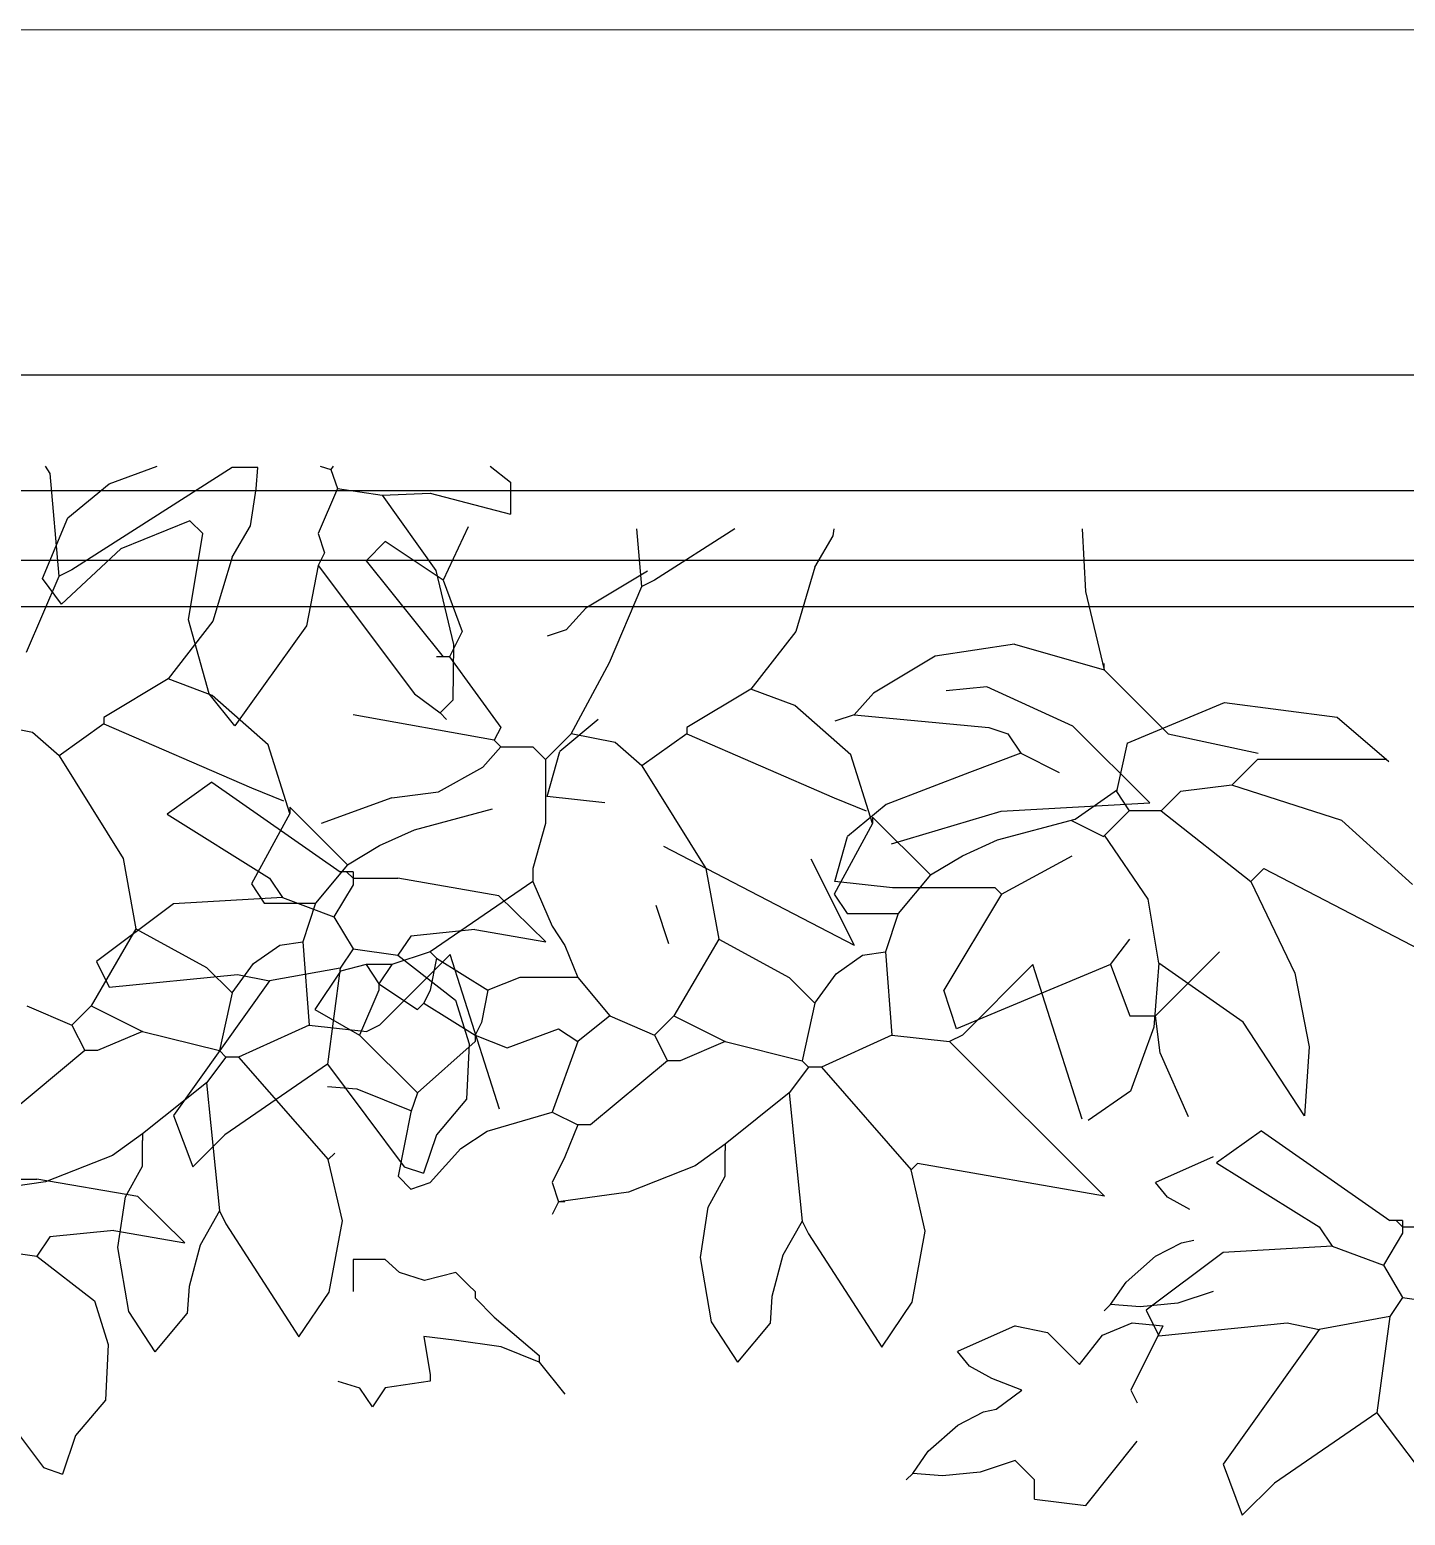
# Model space of a CAD drawing. Header units: millimetres. Extents: x 182 to 305, y 81 to 164.
# Drawn here: x 258.728 to 259.0248, y 109.4214 to 109.7421 of the extents above; entities that cross this region are included whole.
import ezdxf

# ---------------------------------------------------------------- set-up
doc = ezdxf.new("R2010")
doc.units = ezdxf.units.MM
doc.layers.add('86', color=7, linetype='Continuous')
doc.layers.add('LF', color=7, linetype='Continuous')
doc.layers.add('A-WALL', color=7, linetype='Continuous', lineweight=9)

msp = doc.modelspace()

# ---------------------------------------------------------------- linework, layer by layer
at = {"layer": '86', "color": 252}
for p, q in [((258.732394, 109.646372), (258.731403, 109.6479)), ((258.734304, 109.624144), (258.732394, 109.646372)), ((258.771663, 109.647663), (258.737073, 109.625526)), ((258.745106, 109.644076), (258.755491, 109.6479)), ((258.777201, 109.647663), (258.771663, 109.647663)), ((258.776876, 109.643044), (258.777201, 109.647663)), ((258.790628, 109.6479), (258.792996, 109.647223)), ((258.793448, 109.6479), (258.792996, 109.647223)), ((258.792996, 109.647223), (258.794383, 109.643072)), ((258.827316, 109.6479), (258.831745, 109.644454)), ((258.73621, 109.636753), (258.745106, 109.644076)), ((258.775605, 109.635055), (258.776876, 109.643044)), ((258.794383, 109.643072), (258.790231, 109.633386)), ((258.794383, 109.643072), (258.804068, 109.641689)), ((258.831745, 109.644454), (258.831745, 109.637538)), ((258.804069, 109.64169), (258.814371, 109.642078)), ((258.804069, 109.641689), (258.815641, 109.625436)), ((258.814371, 109.642078), (258.831745, 109.637538)), ((258.730725, 109.623697), (258.73621, 109.636753)), ((258.762554, 109.636152), (258.747648, 109.630096)), ((258.762554, 109.636151), (258.765323, 109.633386)), ((258.762264, 109.614784), (258.765323, 109.633386)), ((258.771666, 109.628295), (258.775605, 109.635055)), ((258.790231, 109.633386), (258.791614, 109.629235)), ((258.822574, 109.634863), (258.817172, 109.623336)), ((258.822574, 109.634863), (258.817172, 109.623336)), ((258.860069, 109.621954), (258.858999, 109.634407)), ((258.860069, 109.621954), (258.858999, 109.634407)), ((258.880137, 109.634407), (258.862838, 109.623336)), ((258.880137, 109.634407), (258.862838, 109.623336)), ((258.897431, 109.626105), (258.90137, 109.632865)), ((258.897431, 109.626105), (258.90137, 109.632865)), ((258.90137, 109.632865), (258.901615, 109.634407)), ((258.90137, 109.632865), (258.901615, 109.634407)), ((258.9551, 109.634407), (258.955817, 109.620883)), ((258.9551, 109.634407), (258.955817, 109.620883)), ((258.747648, 109.630096), (258.734876, 109.618163)), ((258.804718, 109.631639), (258.800566, 109.627488)), ((258.804718, 109.631639), (258.800566, 109.627488)), ((258.817172, 109.623336), (258.804718, 109.631639)), ((258.817172, 109.623336), (258.804718, 109.631639)), ((258.771666, 109.628295), (258.767515, 109.614454)), ((258.790231, 109.626465), (258.787682, 109.613453)), ((258.791614, 109.629235), (258.790231, 109.626466)), ((258.790231, 109.626466), (258.810988, 109.598788)), ((258.800566, 109.627488), (258.817172, 109.60673)), ((258.800566, 109.627488), (258.817172, 109.60673)), ((258.727311, 109.607761), (258.734304, 109.624144)), ((258.734876, 109.618163), (258.730725, 109.623697)), ((258.737073, 109.625526), (258.734304, 109.624144)), ((258.815641, 109.625436), (258.819454, 109.609459)), ((258.817172, 109.623336), (258.821323, 109.612264)), ((258.817172, 109.623336), (258.821323, 109.612264)), ((258.861305, 109.625239), (258.847961, 109.617251)), ((258.862838, 109.623336), (258.860069, 109.621954)), ((258.862838, 109.623336), (258.860069, 109.621954)), ((258.897431, 109.626105), (258.89328, 109.612264)), ((258.897431, 109.626105), (258.89328, 109.612264)), ((258.853076, 109.605571), (258.860069, 109.621954)), ((258.853076, 109.605571), (258.860069, 109.621954)), ((258.955817, 109.620883), (258.959841, 109.603961)), ((258.955817, 109.620883), (258.959841, 109.603961)), ((258.847961, 109.617251), (258.843769, 109.612613)), ((258.767515, 109.614454), (258.75783, 109.602)), ((258.766705, 109.598788), (258.762264, 109.614784)), ((258.787682, 109.613453), (258.772242, 109.59187)), ((258.821323, 109.612264), (258.818554, 109.60673)), ((258.821323, 109.612264), (258.818554, 109.60673)), ((258.843769, 109.612613), (258.839617, 109.61123)), ((258.89328, 109.612264), (258.883595, 109.59981)), ((258.89328, 109.612264), (258.883595, 109.59981)), ((258.819454, 109.609459), (258.819291, 109.597406)), ((258.923409, 109.606903), (258.910065, 109.598914)), ((258.923409, 109.606903), (258.910065, 109.598914)), ((258.940467, 109.609499), (258.923409, 109.606903)), ((258.940467, 109.609499), (258.923409, 109.606903)), ((258.940467, 109.609499), (258.959841, 109.603961)), ((258.940467, 109.609499), (258.959841, 109.603961)), ((258.817172, 109.60673), (258.81579, 109.60673)), ((258.817172, 109.60673), (258.81579, 109.60673)), ((258.818554, 109.60673), (258.817172, 109.60673)), ((258.818554, 109.60673), (258.817172, 109.60673)), ((258.818554, 109.60673), (258.829626, 109.591507)), ((258.818554, 109.60673), (258.829626, 109.591507)), ((258.844849, 109.590125), (258.853076, 109.605571)), ((258.844849, 109.590125), (258.853076, 109.605571)), ((258.959841, 109.603961), (258.959841, 109.605348)), ((258.959841, 109.603961), (258.959841, 109.605348)), ((258.959841, 109.603961), (258.973678, 109.590125)), ((258.959841, 109.603961), (258.973678, 109.590125)), ((258.75783, 109.602), (258.743993, 109.593697)), ((258.767344, 109.598441), (258.75783, 109.602)), ((258.772239, 109.591872), (258.766705, 109.598788)), ((258.779418, 109.58779), (258.767344, 109.598441)), ((258.810988, 109.598788), (258.816522, 109.594637)), ((258.819291, 109.597406), (258.816522, 109.594637)), ((258.883595, 109.59981), (258.869758, 109.591507)), ((258.883595, 109.59981), (258.869758, 109.591507)), ((258.893109, 109.596251), (258.883595, 109.59981)), ((258.893109, 109.596251), (258.883595, 109.59981)), ((258.910065, 109.598914), (258.905873, 109.594276)), ((258.910065, 109.598914), (258.905873, 109.594276)), ((258.934493, 109.600315), (258.925766, 109.59943)), ((258.934493, 109.600315), (258.925766, 109.59943)), ((258.953072, 109.591763), (258.934493, 109.600315)), ((258.953072, 109.591763), (258.934493, 109.600315)), ((258.828244, 109.588742), (258.797797, 109.594276)), ((258.828244, 109.588742), (258.797797, 109.594276)), ((258.816522, 109.594637), (258.817905, 109.593255)), ((258.905183, 109.5856), (258.893109, 109.596251)), ((258.905183, 109.5856), (258.893109, 109.596251)), ((258.905873, 109.594276), (258.901722, 109.592894)), ((258.905873, 109.594276), (258.901722, 109.592894)), ((258.905873, 109.594276), (258.934933, 109.591507)), ((258.905873, 109.594276), (258.934933, 109.591507)), ((258.964795, 109.588123), (258.985808, 109.596928)), ((258.964795, 109.588123), (258.985808, 109.596928)), ((258.985808, 109.596928), (259.010143, 109.593741)), ((258.985808, 109.596928), (259.010143, 109.593741)), ((258.728582, 109.590453), (258.719085, 109.592315)), ((258.743993, 109.592315), (258.734304, 109.585394)), ((258.743993, 109.593697), (258.743993, 109.592315)), ((258.743993, 109.592315), (258.775818, 109.578478)), ((258.829626, 109.591507), (258.828244, 109.588742)), ((258.829626, 109.591507), (258.828244, 109.588742)), ((258.850685, 109.593238), (258.842382, 109.586322)), ((258.869758, 109.591507), (258.869758, 109.590125)), ((258.869758, 109.591507), (258.869758, 109.590125)), ((258.934933, 109.591507), (258.939084, 109.590125)), ((258.934933, 109.591507), (258.939084, 109.590125)), ((258.969681, 109.575247), (258.953072, 109.591763)), ((258.969681, 109.575247), (258.953072, 109.591763)), ((259.010143, 109.593741), (259.021297, 109.584181)), ((259.010143, 109.593741), (259.021297, 109.584181)), ((258.734304, 109.585394), (258.728582, 109.590453)), ((258.784121, 109.57294), (258.779418, 109.58779)), ((258.828244, 109.588742), (258.829626, 109.587356)), ((258.828244, 109.588742), (258.829626, 109.587356)), ((258.844849, 109.590125), (258.839312, 109.584591)), ((258.844849, 109.590125), (258.839312, 109.584591)), ((258.854347, 109.588263), (258.844849, 109.590125)), ((258.854347, 109.588263), (258.844849, 109.590125)), ((258.860069, 109.583204), (258.854347, 109.588263)), ((258.860069, 109.583204), (258.854347, 109.588263)), ((258.869758, 109.590125), (258.860069, 109.583204)), ((258.869758, 109.590125), (258.860069, 109.583204)), ((258.869758, 109.590125), (258.901583, 109.576288)), ((258.869758, 109.590125), (258.901583, 109.576288)), ((258.939084, 109.590125), (258.941849, 109.585973)), ((258.939084, 109.590125), (258.941849, 109.585973)), ((258.964795, 109.588123), (258.962472, 109.577671)), ((258.964795, 109.588123), (258.962472, 109.577671)), ((258.973678, 109.590125), (258.993053, 109.585973)), ((258.973678, 109.590125), (258.993053, 109.585973)), ((258.734304, 109.585394), (258.748144, 109.563255)), ((258.825751, 109.582937), (258.829626, 109.587356)), ((258.825751, 109.582937), (258.829626, 109.587356)), ((258.829626, 109.587356), (258.836547, 109.587356)), ((258.829626, 109.587356), (258.836547, 109.587356)), ((258.836547, 109.587356), (258.839312, 109.584591)), ((258.836547, 109.587356), (258.839312, 109.584591)), ((258.839312, 109.584591), (258.839312, 109.57075)), ((258.839312, 109.584591), (258.839312, 109.57075)), ((258.839617, 109.576633), (258.842382, 109.586322)), ((258.909886, 109.57075), (258.905183, 109.5856)), ((258.909886, 109.57075), (258.905183, 109.5856)), ((258.941849, 109.585973), (258.930781, 109.581822)), ((258.941849, 109.585973), (258.930781, 109.581822)), ((258.941849, 109.585973), (258.950152, 109.581822)), ((258.941849, 109.585973), (258.950152, 109.581822)), ((258.992914, 109.584591), (258.98738, 109.579053)), ((258.992914, 109.584591), (258.98738, 109.579053)), ((259.020858, 109.584591), (258.992914, 109.584591)), ((259.020858, 109.584591), (258.992914, 109.584591)), ((258.81622, 109.577611), (258.825751, 109.582937)), ((258.81622, 109.577611), (258.825751, 109.582937)), ((258.860069, 109.583204), (258.873909, 109.561065)), ((258.860069, 109.583204), (258.873909, 109.561065)), ((258.930781, 109.581822), (258.912789, 109.574902)), ((258.930781, 109.581822), (258.912789, 109.574902)), ((258.767305, 109.579702), (258.757616, 109.572785)), ((258.767305, 109.579702), (258.794978, 109.560331)), ((258.775818, 109.578478), (258.782738, 109.575709)), ((258.953583, 109.571751), (258.962734, 109.578142)), ((258.953583, 109.571751), (258.962734, 109.578142)), ((258.98738, 109.579053), (258.976308, 109.577671)), ((258.98738, 109.579053), (258.976308, 109.577671)), ((259.011157, 109.571433), (258.98738, 109.579053)), ((259.011157, 109.571433), (258.98738, 109.579053)), ((258.8061, 109.576288), (258.790881, 109.57075)), ((258.8061, 109.576288), (258.790881, 109.57075)), ((258.8061, 109.576288), (258.81622, 109.577611)), ((258.8061, 109.576288), (258.81622, 109.577611)), ((258.852072, 109.57525), (258.839617, 109.576633)), ((258.901583, 109.576288), (258.908503, 109.573519)), ((258.901583, 109.576288), (258.908503, 109.573519)), ((258.912789, 109.574902), (258.904486, 109.567985)), ((258.912789, 109.574902), (258.904486, 109.567985)), ((258.937589, 109.573478), (258.969681, 109.575247)), ((258.937589, 109.573478), (258.969681, 109.575247)), ((258.962472, 109.577671), (258.965241, 109.573519)), ((258.962472, 109.577671), (258.965241, 109.573519)), ((258.976308, 109.577671), (258.972157, 109.573519)), ((258.976308, 109.577671), (258.972157, 109.573519)), ((258.757616, 109.572785), (258.779759, 109.558944)), ((258.784121, 109.57294), (258.775818, 109.557721)), ((258.784121, 109.574327), (258.784121, 109.57294)), ((258.784121, 109.574327), (258.796575, 109.561872)), ((258.811042, 109.569414), (258.827818, 109.573941)), ((258.909886, 109.572137), (258.909886, 109.57075)), ((258.909886, 109.572137), (258.92234, 109.559682)), ((258.909886, 109.572137), (258.909886, 109.57075)), ((258.909886, 109.572137), (258.92234, 109.559682)), ((258.913943, 109.5664), (258.937589, 109.573478)), ((258.913943, 109.5664), (258.937589, 109.573478)), ((258.936807, 109.567225), (258.953583, 109.571751)), ((258.936807, 109.567225), (258.953583, 109.571751)), ((258.959703, 109.567985), (258.965241, 109.573519)), ((258.959703, 109.567985), (258.965241, 109.573519)), ((258.972157, 109.573519), (258.965241, 109.573519)), ((258.972157, 109.573519), (258.965241, 109.573519)), ((258.972157, 109.573519), (258.991531, 109.558296)), ((258.972157, 109.573519), (258.991531, 109.558296)), ((258.803495, 109.566024), (258.811042, 109.569414)), ((258.839312, 109.57075), (258.836547, 109.561065)), ((258.839312, 109.57075), (258.836547, 109.561065)), ((258.909886, 109.57075), (258.901583, 109.555531)), ((258.909886, 109.57075), (258.901583, 109.555531)), ((258.952665, 109.571504), (258.959703, 109.567985)), ((258.952665, 109.571504), (258.959703, 109.567985)), ((259.026367, 109.557624), (259.011157, 109.571433)), ((259.026367, 109.557624), (259.011157, 109.571433)), ((258.796575, 109.561872), (258.803495, 109.566024)), ((258.864717, 109.565909), (258.905861, 109.544515)), ((258.864717, 109.565909), (258.905861, 109.544515)), ((258.901722, 109.558296), (258.904486, 109.567985)), ((258.901722, 109.558296), (258.904486, 109.567985)), ((258.92926, 109.563834), (258.936807, 109.567225)), ((258.92926, 109.563834), (258.936807, 109.567225)), ((258.969342, 109.554443), (258.959938, 109.56829)), ((258.969342, 109.554443), (258.959938, 109.56829)), ((258.748144, 109.563255), (258.750909, 109.548032)), ((258.896542, 109.56314), (258.905861, 109.544515)), ((258.896542, 109.56314), (258.905861, 109.544515)), ((258.92234, 109.559682), (258.92926, 109.563834)), ((258.92234, 109.559682), (258.92926, 109.563834)), ((258.937698, 109.555531), (258.952921, 109.563834)), ((258.937698, 109.555531), (258.952921, 109.563834)), ((258.779759, 109.558944), (258.782524, 109.554793)), ((258.796575, 109.561872), (258.789659, 109.553569)), ((258.796365, 109.560331), (258.794978, 109.560331)), ((258.797747, 109.560331), (258.796365, 109.560331)), ((258.796365, 109.560331), (258.797747, 109.558944)), ((258.797747, 109.560331), (258.797747, 109.558944)), ((258.797747, 109.558944), (258.807433, 109.558944)), ((258.797747, 109.558944), (258.797747, 109.557562)), ((258.829194, 109.5552), (258.807433, 109.558944)), ((258.836547, 109.561065), (258.836547, 109.558296)), ((258.836547, 109.561065), (258.836547, 109.558296)), ((258.873909, 109.561065), (258.876674, 109.545842)), ((258.873909, 109.561065), (258.876674, 109.545842)), ((258.92234, 109.559682), (258.915424, 109.55138)), ((258.92234, 109.559682), (258.915424, 109.55138)), ((258.991531, 109.558296), (258.9943, 109.561065)), ((258.991531, 109.558296), (258.9943, 109.561065)), ((258.9943, 109.561065), (259.035445, 109.539671)), ((258.9943, 109.561065), (259.035445, 109.539671)), ((258.775818, 109.557721), (258.778587, 109.553569)), ((258.797747, 109.557562), (258.793596, 109.550642)), ((258.836547, 109.558296), (258.814403, 109.543077)), ((258.836547, 109.558296), (258.814403, 109.543077)), ((258.836547, 109.558296), (258.840698, 109.548611)), ((258.836547, 109.558296), (258.840698, 109.548611)), ((258.914176, 109.556913), (258.901722, 109.558296)), ((258.914176, 109.556913), (258.901722, 109.558296)), ((258.936315, 109.556913), (258.914176, 109.556913)), ((258.936315, 109.556913), (258.914176, 109.556913)), ((258.937698, 109.555531), (258.936315, 109.556913)), ((258.937698, 109.555531), (258.936315, 109.556913)), ((258.991531, 109.558296), (259.001018, 109.538503)), ((258.991531, 109.558296), (259.001018, 109.538503)), ((258.759002, 109.553411), (258.742397, 109.540956)), ((258.782524, 109.554793), (258.759002, 109.553411)), ((258.778587, 109.553569), (258.789659, 109.553569)), ((258.782524, 109.554793), (258.793596, 109.550642)), ((258.789659, 109.553569), (258.78689, 109.545267)), ((258.839361, 109.545215), (258.829194, 109.5552)), ((258.865908, 109.544808), (258.863139, 109.553111)), ((258.901583, 109.555531), (258.904352, 109.55138)), ((258.901583, 109.555531), (258.904352, 109.55138)), ((258.937698, 109.555531), (258.925243, 109.534774)), ((258.937698, 109.555531), (258.925243, 109.534774)), ((258.971612, 109.540628), (258.969342, 109.554443)), ((258.971612, 109.540628), (258.969342, 109.554443)), ((258.793596, 109.550642), (258.797747, 109.543725)), ((258.904352, 109.55138), (258.915424, 109.55138)), ((258.904352, 109.55138), (258.915424, 109.55138)), ((258.915424, 109.55138), (258.912655, 109.543077)), ((258.915424, 109.55138), (258.912655, 109.543077)), ((258.750909, 109.548032), (258.741224, 109.531426)), ((258.750909, 109.548032), (258.766133, 109.539729)), ((258.810202, 109.54649), (258.807433, 109.542339)), ((258.824038, 109.547877), (258.810202, 109.54649)), ((258.824038, 109.547877), (258.839361, 109.545215)), ((258.840698, 109.548611), (258.843463, 109.544459)), ((258.840698, 109.548611), (258.843463, 109.544459)), ((258.77624, 109.540524), (258.78196, 109.544519)), ((258.78196, 109.544519), (258.78689, 109.545267)), ((258.78689, 109.545267), (258.788272, 109.527274)), ((258.797747, 109.543725), (258.794978, 109.539574)), ((258.797747, 109.543725), (258.807433, 109.542339)), ((258.814403, 109.543077), (258.8061, 109.540308)), ((258.814403, 109.543077), (258.8061, 109.540308)), ((258.814403, 109.543077), (258.81579, 109.54169)), ((258.814403, 109.543077), (258.81579, 109.54169)), ((258.843463, 109.544459), (258.846232, 109.537539)), ((258.843463, 109.544459), (258.846232, 109.537539)), ((258.876674, 109.545842), (258.866989, 109.529236)), ((258.876674, 109.545842), (258.866989, 109.529236)), ((258.876674, 109.545842), (258.891898, 109.537539)), ((258.876674, 109.545842), (258.891898, 109.537539)), ((258.907725, 109.542329), (258.912655, 109.543077)), ((258.907725, 109.542329), (258.912655, 109.543077)), ((258.912655, 109.543077), (258.914037, 109.525085)), ((258.912655, 109.543077), (258.914037, 109.525085)), ((258.961224, 109.540308), (258.965375, 109.545842)), ((258.961224, 109.540308), (258.965375, 109.545842)), ((258.98475, 109.543077), (258.970909, 109.529236)), ((258.98475, 109.543077), (258.970909, 109.529236)), ((258.742397, 109.540956), (258.745162, 109.535423)), ((258.766133, 109.539729), (258.771666, 109.534195)), ((258.771666, 109.534195), (258.77624, 109.540524)), ((258.794978, 109.539574), (258.779759, 109.536805)), ((258.794978, 109.539574), (258.792214, 109.518817)), ((258.800566, 109.540308), (258.795033, 109.538925)), ((258.800566, 109.540308), (258.795033, 109.538925)), ((258.8061, 109.540308), (258.800566, 109.540308)), ((258.800566, 109.540308), (258.803335, 109.536156)), ((258.8061, 109.540308), (258.800566, 109.540308)), ((258.800566, 109.540308), (258.803335, 109.536156)), ((258.8061, 109.540308), (258.803335, 109.536156)), ((258.8061, 109.540308), (258.803335, 109.536156)), ((258.818718, 109.542498), (258.803495, 109.527274)), ((258.807433, 109.542339), (258.819887, 109.532654)), ((258.81579, 109.54169), (258.814403, 109.534774)), ((258.81579, 109.54169), (258.814403, 109.534774)), ((258.81579, 109.54169), (258.826857, 109.534774)), ((258.81579, 109.54169), (258.826857, 109.534774)), ((258.829333, 109.509135), (258.818718, 109.542498)), ((258.902005, 109.538335), (258.907725, 109.542329)), ((258.902005, 109.538335), (258.907725, 109.542329)), ((258.961224, 109.540308), (258.928012, 109.526471)), ((258.961224, 109.540308), (258.928012, 109.526471)), ((258.944483, 109.540308), (258.92926, 109.525085)), ((258.944483, 109.540308), (258.92926, 109.525085)), ((258.955098, 109.506945), (258.944483, 109.540308)), ((258.955098, 109.506945), (258.944483, 109.540308)), ((258.961224, 109.540308), (258.965375, 109.529236)), ((258.961224, 109.540308), (258.965375, 109.529236)), ((258.971612, 109.540628), (258.970598, 109.526818)), ((258.971612, 109.540628), (258.970598, 109.526818)), ((258.989864, 109.527881), (258.971612, 109.540628)), ((258.989864, 109.527881), (258.971612, 109.540628)), ((258.745162, 109.535423), (258.772839, 109.538187)), ((258.779759, 109.536805), (258.759002, 109.507745)), ((258.772839, 109.538187), (258.779759, 109.536805)), ((258.795033, 109.538925), (258.789495, 109.530622)), ((258.795033, 109.538925), (258.789495, 109.530622)), ((258.833778, 109.537539), (258.826857, 109.534774)), ((258.833778, 109.537539), (258.826857, 109.534774)), ((258.846232, 109.537539), (258.833778, 109.537539)), ((258.846232, 109.537539), (258.833778, 109.537539)), ((258.846232, 109.537539), (258.853152, 109.529236)), ((258.846232, 109.537539), (258.853152, 109.529236)), ((258.891898, 109.537539), (258.897431, 109.532005)), ((258.891898, 109.537539), (258.897431, 109.532005)), ((258.897431, 109.532005), (258.902005, 109.538335)), ((258.897431, 109.532005), (258.902005, 109.538335)), ((259.001018, 109.538503), (259.00406, 109.522569)), ((259.001018, 109.538503), (259.00406, 109.522569)), ((258.771666, 109.534195), (258.768902, 109.521741)), ((258.803335, 109.534774), (258.799184, 109.525085)), ((258.803335, 109.534774), (258.799184, 109.525085)), ((258.803335, 109.536156), (258.803335, 109.534774)), ((258.803335, 109.536156), (258.811638, 109.530622)), ((258.803335, 109.536156), (258.803335, 109.534774)), ((258.803335, 109.536156), (258.811638, 109.530622)), ((258.814403, 109.534774), (258.813021, 109.532005)), ((258.814403, 109.534774), (258.813021, 109.532005)), ((258.826857, 109.534774), (258.825475, 109.527854)), ((258.826857, 109.534774), (258.825475, 109.527854)), ((258.928012, 109.526471), (258.925243, 109.534774)), ((258.928012, 109.526471), (258.925243, 109.534774)), ((258.727387, 109.531426), (258.737073, 109.527274)), ((258.741224, 109.531426), (258.737073, 109.527274)), ((258.741224, 109.531426), (258.752296, 109.525892)), ((258.789495, 109.530622), (258.799184, 109.525085)), ((258.789495, 109.530622), (258.799184, 109.525085)), ((258.811638, 109.530622), (258.813021, 109.532005)), ((258.811638, 109.530622), (258.813021, 109.532005)), ((258.813021, 109.532005), (258.824092, 109.525085)), ((258.813021, 109.532005), (258.824092, 109.525085)), ((258.819887, 109.532654), (258.822839, 109.523246)), ((258.897431, 109.532005), (258.894667, 109.519551)), ((258.897431, 109.532005), (258.894667, 109.519551)), ((258.737073, 109.527274), (258.739842, 109.521741)), ((258.788272, 109.527274), (258.773053, 109.520358)), ((258.788272, 109.527274), (258.800726, 109.525892)), ((258.803495, 109.527274), (258.800726, 109.525892)), ((258.825475, 109.527854), (258.824092, 109.525085)), ((258.825475, 109.527854), (258.824092, 109.525085)), ((258.853152, 109.529236), (258.846232, 109.523702)), ((258.853152, 109.529236), (258.846232, 109.523702)), ((258.853152, 109.529236), (258.862838, 109.525085)), ((258.853152, 109.529236), (258.862838, 109.525085)), ((258.866989, 109.529236), (258.862838, 109.525085)), ((258.866989, 109.529236), (258.862838, 109.525085)), ((258.866989, 109.529236), (258.878061, 109.523702)), ((258.866989, 109.529236), (258.878061, 109.523702)), ((258.965375, 109.529236), (258.970909, 109.529236)), ((258.965375, 109.529236), (258.970909, 109.529236)), ((258.970598, 109.526818), (258.965528, 109.513009)), ((258.970598, 109.526818), (258.965528, 109.513009)), ((258.971958, 109.521292), (258.970909, 109.529236)), ((258.971958, 109.521292), (258.970909, 109.529236)), ((259.003046, 109.507698), (258.989864, 109.527881)), ((259.003046, 109.507698), (258.989864, 109.527881)), ((258.752296, 109.525892), (258.742607, 109.521741)), ((258.752296, 109.525892), (258.768902, 109.521741)), ((258.799184, 109.525085), (258.811638, 109.51263)), ((258.799184, 109.525085), (258.811638, 109.51263)), ((258.824092, 109.523702), (258.811638, 109.51263)), ((258.824092, 109.523702), (258.811638, 109.51263)), ((258.824092, 109.525085), (258.824092, 109.523702)), ((258.824092, 109.525085), (258.831009, 109.52232)), ((258.824092, 109.525085), (258.824092, 109.523702)), ((258.824092, 109.525085), (258.831009, 109.52232)), ((258.831009, 109.52232), (258.842081, 109.526471)), ((258.831009, 109.52232), (258.842081, 109.526471)), ((258.846232, 109.523702), (258.840698, 109.508479)), ((258.846232, 109.523702), (258.840698, 109.508479)), ((258.842081, 109.526471), (258.846232, 109.523702)), ((258.842081, 109.526471), (258.846232, 109.523702)), ((258.862838, 109.525085), (258.865607, 109.519551)), ((258.862838, 109.525085), (258.865607, 109.519551)), ((258.878061, 109.523702), (258.868371, 109.519551)), ((258.878061, 109.523702), (258.868371, 109.519551)), ((258.878061, 109.523702), (258.894667, 109.519551)), ((258.878061, 109.523702), (258.894667, 109.519551)), ((258.914037, 109.525085), (258.898818, 109.518168)), ((258.914037, 109.525085), (258.898818, 109.518168)), ((258.914037, 109.525085), (258.926491, 109.523702)), ((258.914037, 109.525085), (258.926491, 109.523702)), ((258.92926, 109.525085), (258.926491, 109.523702)), ((258.92926, 109.525085), (258.926491, 109.523702)), ((258.926491, 109.523702), (258.959899, 109.490294)), ((258.926491, 109.523702), (258.959899, 109.490294)), ((258.739842, 109.521741), (258.723236, 109.507904)), ((258.742607, 109.521741), (258.739842, 109.521741)), ((258.770284, 109.520358), (258.766133, 109.51482)), ((258.768902, 109.521741), (258.770284, 109.520358)), ((258.773053, 109.520358), (258.770284, 109.520358)), ((258.773053, 109.520358), (258.792423, 109.498214)), ((258.822839, 109.523246), (258.822204, 109.511263)), ((258.978058, 109.507446), (258.971958, 109.521292)), ((258.978058, 109.507446), (258.971958, 109.521292)), ((259.00406, 109.522569), (259.003046, 109.507698)), ((259.00406, 109.522569), (259.003046, 109.507698)), ((258.792214, 109.518817), (258.77007, 109.503594)), ((258.792214, 109.518817), (258.808819, 109.496673)), ((258.865607, 109.519551), (258.849001, 109.505714)), ((258.865607, 109.519551), (258.849001, 109.505714)), ((258.868371, 109.519551), (258.865607, 109.519551)), ((258.868371, 109.519551), (258.865607, 109.519551)), ((258.896049, 109.518168), (258.891898, 109.51263)), ((258.896049, 109.518168), (258.891898, 109.51263)), ((258.894667, 109.519551), (258.896049, 109.518168)), ((258.894667, 109.519551), (258.896049, 109.518168)), ((258.898818, 109.518168), (258.896049, 109.518168)), ((258.898818, 109.518168), (258.896049, 109.518168)), ((258.898818, 109.518168), (258.918188, 109.496025)), ((258.898818, 109.518168), (258.918188, 109.496025)), ((258.766133, 109.51482), (258.752296, 109.503752)), ((258.766133, 109.51482), (258.768902, 109.487147)), ((258.792264, 109.514017), (258.798539, 109.513488)), ((258.792264, 109.514017), (258.798539, 109.513488)), ((258.798539, 109.513488), (258.810359, 109.508783)), ((258.798539, 109.513488), (258.810359, 109.508783)), ((258.811638, 109.51263), (258.810252, 109.508479)), ((258.811638, 109.51263), (258.810252, 109.508479)), ((258.822204, 109.511263), (258.815736, 109.503594)), ((258.891898, 109.51263), (258.878061, 109.501563)), ((258.891898, 109.51263), (258.878061, 109.501563)), ((258.891898, 109.51263), (258.894667, 109.484957)), ((258.891898, 109.51263), (258.894667, 109.484957)), ((258.965528, 109.513009), (258.956402, 109.506635)), ((258.965528, 109.513009), (258.956402, 109.506635)), ((258.759002, 109.507745), (258.763154, 109.496673)), ((258.810252, 109.508479), (258.807487, 109.494642)), ((258.810252, 109.508479), (258.807487, 109.494642)), ((258.82667, 109.504325), (258.840698, 109.508479)), ((258.82667, 109.504325), (258.840698, 109.508479)), ((258.840698, 109.508479), (258.846232, 109.505714)), ((258.840698, 109.508479), (258.846232, 109.505714)), ((258.820997, 109.50061), (258.82667, 109.504325)), ((258.820997, 109.50061), (258.82667, 109.504325)), ((258.846232, 109.505714), (258.843463, 109.498794)), ((258.846232, 109.505714), (258.843463, 109.498794)), ((258.849001, 109.505714), (258.846232, 109.505714)), ((258.849001, 109.505714), (258.846232, 109.505714)), ((258.993802, 109.504463), (258.984113, 109.497547)), ((258.993802, 109.504463), (258.984113, 109.497547)), ((258.993802, 109.504463), (259.021476, 109.485093)), ((258.993802, 109.504463), (259.021476, 109.485093)), ((258.752296, 109.503752), (258.74582, 109.499086)), ((258.752296, 109.503752), (258.752296, 109.502366)), ((258.752296, 109.496832), (258.752296, 109.502366)), ((258.77007, 109.503594), (258.763154, 109.496673)), ((258.815736, 109.503594), (258.812971, 109.495291)), ((258.878061, 109.501563), (258.871585, 109.496896)), ((258.878061, 109.501563), (258.871585, 109.496896)), ((258.878061, 109.501563), (258.878061, 109.500176)), ((258.878061, 109.501563), (258.878061, 109.500176)), ((258.74582, 109.499086), (258.7314, 109.49339)), ((258.79381, 109.499601), (258.792423, 109.498214)), ((258.795463, 109.484969), (258.792423, 109.498214)), ((258.814403, 109.49326), (258.820997, 109.50061)), ((258.814403, 109.49326), (258.820997, 109.50061)), ((258.843463, 109.498794), (258.840698, 109.49326)), ((258.843463, 109.498794), (258.840698, 109.49326)), ((258.878061, 109.494642), (258.878061, 109.500176)), ((258.878061, 109.494642), (258.878061, 109.500176)), ((258.983363, 109.498794), (258.970909, 109.49326)), ((258.983363, 109.498794), (258.970909, 109.49326)), ((258.748657, 109.49017), (258.752296, 109.496832)), ((258.807487, 109.494642), (258.810252, 109.491873)), ((258.807487, 109.494642), (258.810252, 109.491873)), ((258.808819, 109.496673), (258.812971, 109.495291)), ((258.871585, 109.496896), (258.857165, 109.4912)), ((258.871585, 109.496896), (258.857165, 109.4912)), ((258.874422, 109.48798), (258.878061, 109.494642)), ((258.874422, 109.48798), (258.878061, 109.494642)), ((258.919575, 109.497411), (258.918188, 109.496025)), ((258.919575, 109.497411), (258.918188, 109.496025)), ((258.921228, 109.48278), (258.918188, 109.496025)), ((258.921228, 109.48278), (258.918188, 109.496025)), ((258.959899, 109.490294), (258.919575, 109.497411)), ((258.959899, 109.490294), (258.919575, 109.497411)), ((258.984113, 109.497547), (259.006257, 109.483706)), ((258.984113, 109.497547), (259.006257, 109.483706)), ((258.7314, 109.49339), (258.716316, 109.491298)), ((258.719853, 109.493992), (258.729538, 109.493992)), ((258.751299, 109.490248), (258.729538, 109.493992)), ((258.810252, 109.491873), (258.814403, 109.49326)), ((258.810252, 109.491873), (258.814403, 109.49326)), ((258.840698, 109.49326), (258.842081, 109.489108)), ((258.840698, 109.49326), (258.842081, 109.489108)), ((258.973483, 109.490137), (258.970909, 109.49326)), ((258.973483, 109.490137), (258.970909, 109.49326)), ((258.747002, 109.479273), (258.748657, 109.49017)), ((258.761467, 109.480263), (258.751299, 109.490248)), ((258.842081, 109.489108), (258.840698, 109.486339)), ((258.842081, 109.489108), (258.840698, 109.486339)), ((258.857165, 109.4912), (258.842081, 109.489108)), ((258.857165, 109.4912), (258.842081, 109.489108)), ((258.843463, 109.489108), (258.842081, 109.489108)), ((258.843463, 109.489108), (258.842081, 109.489108)), ((258.978312, 109.487474), (258.973483, 109.490137)), ((258.978312, 109.487474), (258.973483, 109.490137)), ((258.768902, 109.487147), (258.764732, 109.479769)), ((258.768902, 109.487147), (258.770284, 109.484378)), ((258.872767, 109.477084), (258.874422, 109.48798)), ((258.872767, 109.477084), (258.874422, 109.48798)), ((259.022862, 109.485093), (259.021476, 109.485093)), ((259.022862, 109.485093), (259.021476, 109.485093)), ((259.024245, 109.485093), (259.022862, 109.485093)), ((259.022862, 109.485093), (259.024245, 109.483706)), ((259.024245, 109.485093), (259.022862, 109.485093)), ((259.022862, 109.485093), (259.024245, 109.483706)), ((259.024245, 109.485093), (259.024245, 109.483706)), ((259.024245, 109.485093), (259.024245, 109.483706)), ((258.746144, 109.482925), (258.732307, 109.481538)), ((258.746144, 109.482925), (258.761467, 109.480263)), ((258.770284, 109.484378), (258.786092, 109.459948)), ((258.792626, 109.469615), (258.795463, 109.484969)), ((258.894667, 109.484957), (258.890497, 109.477579)), ((258.894667, 109.484957), (258.890497, 109.477579)), ((258.894667, 109.484957), (258.896049, 109.482188)), ((258.894667, 109.484957), (258.896049, 109.482188)), ((258.896049, 109.482188), (258.911857, 109.457758)), ((258.896049, 109.482188), (258.911857, 109.457758)), ((258.918391, 109.467425), (258.921228, 109.48278)), ((258.918391, 109.467425), (258.921228, 109.48278)), ((259.006257, 109.483706), (259.009022, 109.479555)), ((259.006257, 109.483706), (259.009022, 109.479555)), ((259.024245, 109.482324), (259.020093, 109.475403)), ((259.024245, 109.482324), (259.020093, 109.475403)), ((259.024245, 109.483706), (259.03393, 109.483706)), ((259.024245, 109.483706), (259.024245, 109.482324)), ((259.024245, 109.483706), (259.03393, 109.483706)), ((259.024245, 109.483706), (259.024245, 109.482324)), ((258.719853, 109.478773), (258.729538, 109.477387)), ((258.732307, 109.481538), (258.729538, 109.477387)), ((258.749366, 109.465405), (258.747002, 109.479273)), ((258.764732, 109.479769), (258.762368, 109.470853)), ((258.970941, 109.477355), (258.976533, 109.480285)), ((258.970941, 109.477355), (258.976533, 109.480285)), ((258.976533, 109.480285), (258.979212, 109.480806)), ((258.976533, 109.480285), (258.979212, 109.480806)), ((259.009022, 109.479555), (258.9855, 109.478172)), ((259.009022, 109.479555), (258.9855, 109.478172)), ((259.009022, 109.479555), (259.020093, 109.475403)), ((259.009022, 109.479555), (259.020093, 109.475403)), ((258.729538, 109.477387), (258.741992, 109.467701)), ((258.804718, 109.476654), (258.797797, 109.476654)), ((258.797797, 109.476654), (258.797797, 109.469734)), ((258.804718, 109.476654), (258.797797, 109.476654)), ((258.797797, 109.476654), (258.797797, 109.469734)), ((258.807758, 109.473864), (258.804718, 109.476654)), ((258.807758, 109.473864), (258.804718, 109.476654)), ((258.875131, 109.463215), (258.872767, 109.477084)), ((258.875131, 109.463215), (258.872767, 109.477084)), ((258.890497, 109.477579), (258.888133, 109.468663)), ((258.890497, 109.477579), (258.888133, 109.468663)), ((258.964586, 109.471763), (258.970941, 109.477355)), ((258.964586, 109.471763), (258.970941, 109.477355)), ((258.9855, 109.478172), (258.968894, 109.465718)), ((258.9855, 109.478172), (258.968894, 109.465718)), ((259.020093, 109.475403), (259.024245, 109.468487)), ((259.020093, 109.475403), (259.024245, 109.468487)), ((258.813196, 109.472131), (258.807758, 109.473864)), ((258.813196, 109.472131), (258.807758, 109.473864)), ((258.819941, 109.473885), (258.813196, 109.472131)), ((258.819941, 109.473885), (258.813196, 109.472131)), ((258.822706, 109.471116), (258.819941, 109.473885)), ((258.822706, 109.471116), (258.819941, 109.473885)), ((258.762368, 109.470853), (258.761981, 109.465003)), ((258.786092, 109.459948), (258.792626, 109.469615)), ((258.822706, 109.471116), (258.824092, 109.469734)), ((258.822706, 109.471116), (258.824092, 109.469734)), ((258.824092, 109.469734), (258.824092, 109.468351)), ((258.824092, 109.469734), (258.824092, 109.468351)), ((258.961223, 109.466965), (258.964586, 109.471763)), ((258.961223, 109.466965), (258.964586, 109.471763)), ((258.983363, 109.469734), (258.97577, 109.467237)), ((258.983363, 109.469734), (258.97577, 109.467237)), ((258.741992, 109.467701), (258.744945, 109.458294)), ((258.824092, 109.468351), (258.828244, 109.4642)), ((258.824092, 109.468351), (258.828244, 109.4642)), ((258.888133, 109.468663), (258.887746, 109.462813)), ((258.888133, 109.468663), (258.887746, 109.462813)), ((258.911857, 109.457758), (258.918391, 109.467425)), ((258.911857, 109.457758), (258.918391, 109.467425)), ((258.961224, 109.466965), (258.959841, 109.465582)), ((258.961224, 109.466965), (258.959841, 109.465582)), ((258.967636, 109.466438), (258.961223, 109.466965)), ((258.967636, 109.466438), (258.961223, 109.466965)), ((258.97577, 109.467237), (258.967636, 109.466438)), ((258.97577, 109.467237), (258.967636, 109.466438)), ((259.024245, 109.468487), (259.021476, 109.464336)), ((259.024245, 109.468487), (259.021476, 109.464336)), ((259.024245, 109.468487), (259.03393, 109.467101)), ((259.024245, 109.468487), (259.03393, 109.467101)), ((258.755062, 109.456701), (258.749366, 109.465405)), ((258.755062, 109.456701), (258.761981, 109.465003)), ((258.828244, 109.4642), (258.837929, 109.455897)), ((258.828244, 109.4642), (258.837929, 109.455897)), ((258.880827, 109.454512), (258.875131, 109.463215)), ((258.880827, 109.454512), (258.875131, 109.463215)), ((258.880827, 109.454512), (258.887746, 109.462813)), ((258.880827, 109.454512), (258.887746, 109.462813)), ((258.959505, 109.460314), (258.965859, 109.462977)), ((258.959505, 109.460314), (258.965859, 109.462977)), ((258.965859, 109.462977), (258.972492, 109.462313)), ((258.965859, 109.462977), (258.972492, 109.462313)), ((258.968894, 109.465718), (258.971659, 109.460184)), ((258.968894, 109.465718), (258.971659, 109.460184)), ((258.971659, 109.460184), (258.999336, 109.462949)), ((258.971659, 109.460184), (258.999336, 109.462949)), ((258.999336, 109.462949), (259.006257, 109.461567)), ((258.999336, 109.462949), (259.006257, 109.461567)), ((259.021476, 109.464336), (259.006257, 109.461567)), ((259.021476, 109.464336), (259.006257, 109.461567)), ((259.021476, 109.464336), (259.018711, 109.443579)), ((259.021476, 109.464336), (259.018711, 109.443579)), ((258.813021, 109.460049), (258.814403, 109.451746)), ((258.819578, 109.459253), (258.813021, 109.460049)), ((258.813021, 109.460049), (258.814403, 109.451746)), ((258.819578, 109.459253), (258.813021, 109.460049)), ((258.940663, 109.462313), (258.928209, 109.456779)), ((258.940663, 109.462313), (258.928209, 109.456779)), ((258.940663, 109.462313), (258.947583, 109.460931)), ((258.940663, 109.462313), (258.947583, 109.460931)), ((258.947583, 109.460931), (258.954504, 109.45401)), ((258.947583, 109.460931), (258.954504, 109.45401)), ((258.954504, 109.45401), (258.959505, 109.460314)), ((258.954504, 109.45401), (258.959505, 109.460314)), ((258.972492, 109.462313), (258.965571, 109.448477)), ((258.972492, 109.462313), (258.965571, 109.448477)), ((259.006257, 109.461567), (258.9855, 109.432507)), ((259.006257, 109.461567), (258.9855, 109.432507)), ((258.744945, 109.458294), (258.744309, 109.446311)), ((258.829743, 109.457767), (258.819578, 109.459253)), ((258.829743, 109.457767), (258.819578, 109.459253)), ((258.837929, 109.454511), (258.829743, 109.457767)), ((258.837929, 109.454511), (258.829743, 109.457767)), ((258.930782, 109.453657), (258.928209, 109.456779)), ((258.930782, 109.453657), (258.928209, 109.456779)), ((258.714319, 109.453865), (258.730925, 109.431721)), ((258.837929, 109.455897), (258.837929, 109.454511)), ((258.837929, 109.455897), (258.837929, 109.454511)), ((258.837929, 109.454511), (258.843463, 109.447594)), ((258.837929, 109.454511), (258.843463, 109.447594)), ((258.935612, 109.450994), (258.930782, 109.453657)), ((258.935612, 109.450994), (258.930782, 109.453657)), ((258.799248, 109.448851), (258.79452, 109.450337)), ((258.799248, 109.448851), (258.79452, 109.450337)), ((258.814403, 109.450359), (258.804718, 109.448977)), ((258.814403, 109.450359), (258.804718, 109.448977)), ((258.814403, 109.451746), (258.814403, 109.450359)), ((258.814403, 109.451746), (258.814403, 109.450359)), ((258.942049, 109.448477), (258.935612, 109.450994)), ((258.942049, 109.448477), (258.935612, 109.450994)), ((258.801949, 109.444825), (258.799248, 109.448851)), ((258.801949, 109.444825), (258.799248, 109.448851)), ((258.804718, 109.448977), (258.801949, 109.444825)), ((258.804718, 109.448977), (258.801949, 109.444825)), ((258.936511, 109.444325), (258.942049, 109.448477)), ((258.936511, 109.444325), (258.942049, 109.448477)), ((258.965571, 109.448477), (258.966958, 109.445708)), ((258.965571, 109.448477), (258.966958, 109.445708)), ((258.744309, 109.446311), (258.737841, 109.438642)), ((258.92824, 109.440875), (258.933832, 109.443804)), ((258.92824, 109.440875), (258.933832, 109.443804)), ((258.933832, 109.443804), (258.936511, 109.444325)), ((258.933832, 109.443804), (258.936511, 109.444325)), ((259.018711, 109.443579), (258.996567, 109.428356)), ((259.018711, 109.443579), (258.996567, 109.428356)), ((259.018711, 109.443579), (259.035316, 109.421435)), ((259.018711, 109.443579), (259.035316, 109.421435)), ((258.921886, 109.435283), (258.92824, 109.440875)), ((258.921886, 109.435283), (258.92824, 109.440875)), ((258.737841, 109.438642), (258.735076, 109.430339)), ((258.955886, 109.423568), (258.966958, 109.437405)), ((258.955886, 109.423568), (258.966958, 109.437405)), ((258.918522, 109.430484), (258.921886, 109.435283)), ((258.918522, 109.430484), (258.921886, 109.435283)), ((258.730925, 109.431721), (258.735076, 109.430339)), ((258.918523, 109.430484), (258.917141, 109.429102)), ((258.918523, 109.430484), (258.917141, 109.429102)), ((258.924936, 109.429957), (258.918522, 109.430484)), ((258.924936, 109.429957), (258.918522, 109.430484)), ((258.93307, 109.430756), (258.924936, 109.429957)), ((258.93307, 109.430756), (258.924936, 109.429957)), ((258.940663, 109.433253), (258.93307, 109.430756)), ((258.940663, 109.433253), (258.93307, 109.430756)), ((258.944814, 109.429102), (258.940663, 109.433253)), ((258.944814, 109.429102), (258.940663, 109.433253)), ((258.9855, 109.432507), (258.989651, 109.421435)), ((258.9855, 109.432507), (258.989651, 109.421435)), ((258.944814, 109.42495), (258.944814, 109.429102)), ((258.944814, 109.42495), (258.944814, 109.429102)), ((258.996567, 109.428356), (258.989651, 109.421435)), ((258.996567, 109.428356), (258.989651, 109.421435)), ((258.944814, 109.42495), (258.955886, 109.423568)), ((258.944814, 109.42495), (258.955886, 109.423568))]:
    msp.add_line(p, q, dxfattribs=at)
msp.add_arc((258.964796, 109.588122), 0.000000173, 112.46561, 167.19723, dxfattribs=at)
msp.add_arc((258.964796, 109.588122), 0.000000173, 112.46561, 167.19723, dxfattribs=at)
at = {"layer": 'A-WALL', "color": 252, "lineweight": 18}
msp.add_line((260.031109, 109.742148), (254.886106, 109.742148), dxfattribs=at)
at = {"layer": 'LF', "color": 252}
for p, q in [((259.037055, 109.667592), (258.262055, 109.667592)), ((259.037055, 109.667592), (258.262055, 109.667592)), ((260.948249, 109.642592), (255.036942, 109.642592)), ((260.94902, 109.627592), (255.036942, 109.627592)), ((260.950801, 109.617592), (255.036942, 109.617592))]:
    msp.add_line(p, q, dxfattribs=at)

doc.saveas('drawing.dxf')
